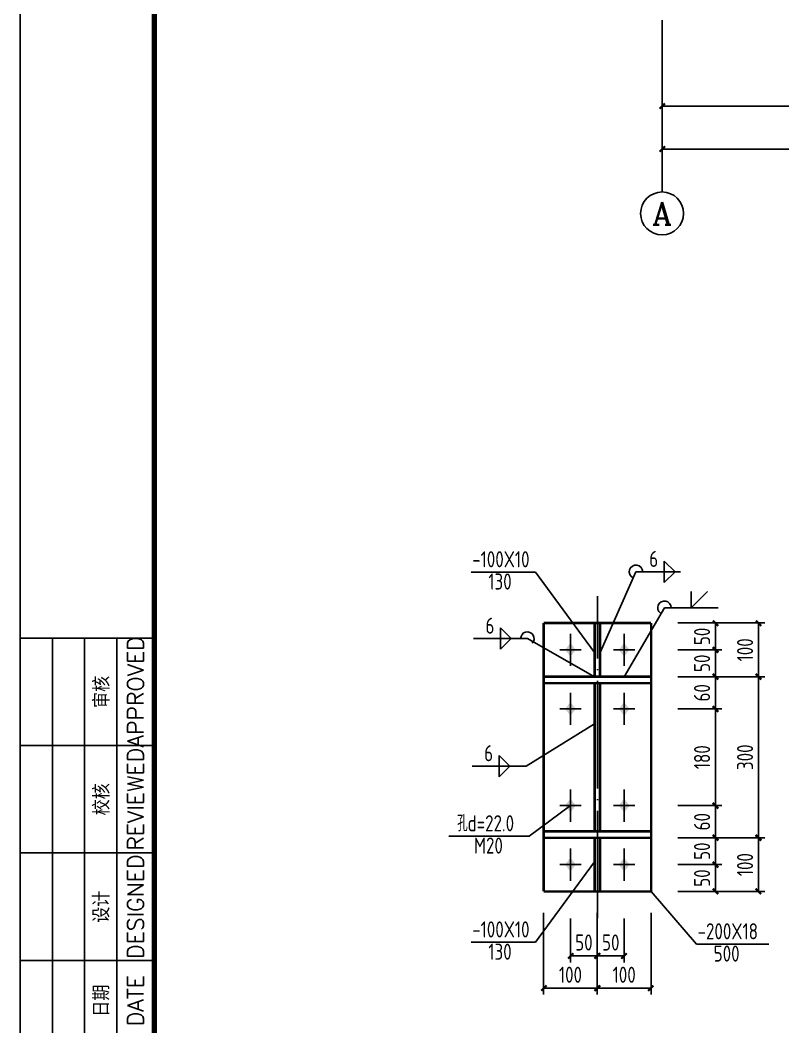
# Model space of a CAD drawing. Header units: millimetres. Extents: x 866561 to 876967, y 40200 to 44891.
# Drawn here: x 876106.5 to 876248.5, y 40325.8 to 40513.2 of the extents above; entities that cross this region are included whole.
import ezdxf
from ezdxf.enums import TextEntityAlignment as Align

# ---------------------------------------------------------------- set-up
doc = ezdxf.new("R2010")
doc.units = ezdxf.units.MM
doc.header["$LTSCALE"] = 1000
doc.header["$MEASUREMENT"] = 0
doc.linetypes.add('DOTE', pattern=[2.42, 2, -0.2, 0.02, -0.2])
for name, color, linetype in [('10', 7, 'Continuous'), ('1000', 2, 'Continuous'), ('AXIS', 3, 'Continuous'), ('AXIS_TEXT', 7, 'Continuous'), ('DIM', 7, 'Continuous'), ('DOTE', 1, 'DOTE'), ('尺寸标注', 7, 'Continuous'), ('焊缝标注', 3, 'Continuous'), ('螺栓孔标注', 253, 'Continuous'), ('钢板标注', 253, 'Continuous')]:
    doc.layers.add(name, color=color, linetype=linetype)
doc.styles.add('_TCH_AXIS', font='COMPLEX', dxfattribs={"bigfont": 'GBCBIG'})
doc.styles.add('COMPLEX', font='COMPLEX')
doc.styles.add('ECEC_TK', font='txt_l.shx', dxfattribs={"bigfont": 'hztxt_l.shx'})
doc.styles.add('GBHZ', font='gbenor.shx', dxfattribs={"width": 0.9, "bigfont": 'gbcbig.shx'})
doc.dimstyles.new('Y10', dxfattribs={"dimscale": 0, "dimtxt": 3, "dimasz": 0.01, "dimexe": 1.2, "dimexo": 1, "dimgap": 1, "dimtad": 1, "dimdec": 0, "dimlfac": 10, "dimzin": 0, "dimdsep": 46, "dimtxsty": 'GBHZ', "dimblk1": 'DX', "dimblk2": 'DX', "dimsah": 1, "dimcen": 0.09, "dimdle": 1, "dimadec": 0, "dimazin": 0, "dimtfac": 1, "dimtdec": 0, "dimtix": 1, "dimtmove": 2, "dimatfit": 3, "dimldrblk": 'DX', "dimfxl": 0, "dimtolj": 1, "dimtzin": 0, "dimarcsym": 0})
doc.dimstyles.new('Y50', dxfattribs={"dimscale": 0, "dimtxt": 3, "dimasz": 0.01, "dimexe": 1.2, "dimexo": 1, "dimgap": 1, "dimtad": 1, "dimdec": 0, "dimlfac": 50, "dimzin": 0, "dimdsep": 46, "dimtxsty": 'GBHZ', "dimblk1": 'DX', "dimblk2": 'DX', "dimsah": 1, "dimcen": 0.09, "dimdle": 1, "dimadec": 0, "dimazin": 0, "dimtfac": 1, "dimtdec": 0, "dimtix": 1, "dimtmove": 2, "dimatfit": 3, "dimldrblk": 'DX', "dimfxl": 0, "dimtolj": 1, "dimtzin": 0, "dimarcsym": 0})

# ---------------------------------------------------------------- blocks, each defined once
blk = doc.blocks.new('DX')
at = {"color": 0, "linetype": 'ByBlock', "const_width": 40}
blk.add_lwpolyline([(-54, -51), (46, 49)], dxfattribs=at)
blk = doc.blocks.new('*D606')
at = {"layer": 'Defpoints', "color": 0, "linetype": 'ByBlock'}
for p in [(876228.26, 40400.97, -3), (876227.95, 40395.97, -3), (876235.95, 40395.97)]:
    blk.add_point(p, dxfattribs=at)
at = {"layer": 'DIM', "color": 0, "linetype": 'ByBlock', "lineweight": -2}
for p, q in [((876229.26, 40400.97), (876237.15, 40400.97)), ((876235.95, 40400.96), (876235.95, 40395.98)), ((876228.95, 40395.97), (876237.15, 40395.97))]:
    blk.add_line(p, q, dxfattribs=at)
at = {"layer": 'DIM', "color": 0, "linetype": 'ByBlock', "lineweight": -2, "xscale": 0.01, "yscale": 0.01, "zscale": 0.01}
for p, rotation in [((876235.95, 40400.97), 90), ((876235.95, 40395.97), 270)]:
    blk.add_blockref('DX', p, dxfattribs=dict(at, rotation=rotation))
at = {"layer": 'DIM', "color": 0, "linetype": 'ByBlock', "insert": (876233.45, 40398.47), "char_height": 3, "attachment_point": 5, "rotation": 90, "style": 'GBHZ'}
blk.add_mtext('\\A1;50', dxfattribs=at)
blk = doc.blocks.new('*D607')
at = {"layer": 'Defpoints', "color": 0, "linetype": 'ByBlock'}
for p in [(876227.95, 40395.97, -3), (876227.95, 40390.97, -3), (876235.95, 40390.97)]:
    blk.add_point(p, dxfattribs=at)
at = {"layer": 'DIM', "color": 0, "linetype": 'ByBlock', "lineweight": -2}
for p, q in [((876228.95, 40395.97), (876237.15, 40395.97)), ((876235.95, 40395.96), (876235.95, 40390.98)), ((876228.95, 40390.97), (876237.15, 40390.97))]:
    blk.add_line(p, q, dxfattribs=at)
at = {"layer": 'DIM', "color": 0, "linetype": 'ByBlock', "lineweight": -2, "xscale": 0.01, "yscale": 0.01, "zscale": 0.01}
for p, rotation in [((876235.95, 40395.97), 90), ((876235.95, 40390.97), 270)]:
    blk.add_blockref('DX', p, dxfattribs=dict(at, rotation=rotation))
at = {"layer": 'DIM', "color": 0, "linetype": 'ByBlock', "insert": (876233.45, 40393.47), "char_height": 3, "attachment_point": 5, "rotation": 90, "style": 'GBHZ'}
blk.add_mtext('\\A1;50', dxfattribs=at)
blk = doc.blocks.new('*D608')
at = {"layer": 'Defpoints', "color": 0, "linetype": 'ByBlock'}
for p in [(876227.95, 40390.97, -3), (876227.95, 40384.97), (876235.95, 40384.97)]:
    blk.add_point(p, dxfattribs=at)
at = {"layer": 'DIM', "color": 0, "linetype": 'ByBlock', "lineweight": -2}
for p, q in [((876228.95, 40390.97), (876237.15, 40390.97)), ((876235.95, 40390.96), (876235.95, 40384.98)), ((876228.95, 40384.97), (876237.15, 40384.97))]:
    blk.add_line(p, q, dxfattribs=at)
at = {"layer": 'DIM', "color": 0, "linetype": 'ByBlock', "lineweight": -2, "xscale": 0.01, "yscale": 0.01, "zscale": 0.01}
for p, rotation in [((876235.95, 40390.97), 90), ((876235.95, 40384.97), 270)]:
    blk.add_blockref('DX', p, dxfattribs=dict(at, rotation=rotation))
at = {"layer": 'DIM', "color": 0, "linetype": 'ByBlock', "insert": (876233.45, 40387.97), "char_height": 3, "attachment_point": 5, "rotation": 90, "style": 'GBHZ'}
blk.add_mtext('\\A1;60', dxfattribs=at)
blk = doc.blocks.new('*D609')
at = {"layer": 'Defpoints', "color": 0, "linetype": 'ByBlock'}
for p in [(876227.95, 40366.97, -3), (876227.95, 40360.97, -3), (876235.95, 40360.97)]:
    blk.add_point(p, dxfattribs=at)
at = {"layer": 'DIM', "color": 0, "linetype": 'ByBlock', "lineweight": -2}
for p, q in [((876228.95, 40366.97), (876237.15, 40366.97)), ((876235.95, 40366.96), (876235.95, 40360.98)), ((876228.95, 40360.97), (876237.15, 40360.97))]:
    blk.add_line(p, q, dxfattribs=at)
at = {"layer": 'DIM', "color": 0, "linetype": 'ByBlock', "lineweight": -2, "xscale": 0.01, "yscale": 0.01, "zscale": 0.01}
for p, rotation in [((876235.95, 40366.97), 90), ((876235.95, 40360.97), 270)]:
    blk.add_blockref('DX', p, dxfattribs=dict(at, rotation=rotation))
at = {"layer": 'DIM', "color": 0, "linetype": 'ByBlock', "insert": (876233.45, 40363.97), "char_height": 3, "attachment_point": 5, "rotation": 90, "style": 'GBHZ'}
blk.add_mtext('\\A1;60', dxfattribs=at)
blk = doc.blocks.new('*D610')
at = {"layer": 'Defpoints', "color": 0, "linetype": 'ByBlock'}
for p in [(876227.95, 40360.97, -3), (876227.95, 40355.97, -3), (876235.95, 40355.97)]:
    blk.add_point(p, dxfattribs=at)
at = {"layer": 'DIM', "color": 0, "linetype": 'ByBlock', "lineweight": -2}
for p, q in [((876228.95, 40360.97), (876237.15, 40360.97)), ((876235.95, 40360.96), (876235.95, 40355.98)), ((876228.95, 40355.97), (876237.15, 40355.97))]:
    blk.add_line(p, q, dxfattribs=at)
at = {"layer": 'DIM', "color": 0, "linetype": 'ByBlock', "lineweight": -2, "xscale": 0.01, "yscale": 0.01, "zscale": 0.01}
for p, rotation in [((876235.95, 40360.97), 90), ((876235.95, 40355.97), 270)]:
    blk.add_blockref('DX', p, dxfattribs=dict(at, rotation=rotation))
at = {"layer": 'DIM', "color": 0, "linetype": 'ByBlock', "insert": (876233.45, 40358.47), "char_height": 3, "attachment_point": 5, "rotation": 90, "style": 'GBHZ'}
blk.add_mtext('\\A1;50', dxfattribs=at)
blk = doc.blocks.new('*D611')
at = {"layer": 'Defpoints', "color": 0, "linetype": 'ByBlock'}
for p in [(876227.95, 40355.97, -3), (876227.95, 40350.97, -3), (876235.95, 40350.97)]:
    blk.add_point(p, dxfattribs=at)
at = {"layer": 'DIM', "color": 0, "linetype": 'ByBlock', "lineweight": -2}
for p, q in [((876228.95, 40355.97), (876237.15, 40355.97)), ((876235.95, 40355.96), (876235.95, 40350.98)), ((876228.95, 40350.97), (876237.15, 40350.97))]:
    blk.add_line(p, q, dxfattribs=at)
at = {"layer": 'DIM', "color": 0, "linetype": 'ByBlock', "lineweight": -2, "xscale": 0.01, "yscale": 0.01, "zscale": 0.01}
for p, rotation in [((876235.95, 40355.97), 90), ((876235.95, 40350.97), 270)]:
    blk.add_blockref('DX', p, dxfattribs=dict(at, rotation=rotation))
at = {"layer": 'DIM', "color": 0, "linetype": 'ByBlock', "insert": (876233.45, 40353.47), "char_height": 3, "attachment_point": 5, "rotation": 90, "style": 'GBHZ'}
blk.add_mtext('\\A1;50', dxfattribs=at)
blk = doc.blocks.new('*D612')
at = {"layer": 'Defpoints', "color": 0, "linetype": 'ByBlock'}
for p in [(876208.95, 40346.97, -3), (876213.95, 40346.97, -3), (876213.95, 40338.97)]:
    blk.add_point(p, dxfattribs=at)
at = {"layer": 'DIM', "color": 0, "linetype": 'ByBlock', "lineweight": -2}
for p, q in [((876208.95, 40345.97), (876208.95, 40337.77)), ((876213.95, 40345.97), (876213.95, 40337.77)), ((876208.96, 40338.97), (876213.94, 40338.97))]:
    blk.add_line(p, q, dxfattribs=at)
at = {"layer": 'DIM', "color": 0, "linetype": 'ByBlock', "lineweight": -2, "xscale": 0.01, "yscale": 0.01, "zscale": 0.01, "rotation": 180}
blk.add_blockref('DX', (876208.95, 40338.97), dxfattribs=at)
at = {"layer": 'DIM', "color": 0, "linetype": 'ByBlock', "lineweight": -2, "xscale": 0.01, "yscale": 0.01, "zscale": 0.01}
blk.add_blockref('DX', (876213.95, 40338.97), dxfattribs=at)
at = {"layer": 'DIM', "color": 0, "linetype": 'ByBlock', "insert": (876211.45, 40341.47), "char_height": 3, "attachment_point": 5, "style": 'GBHZ'}
blk.add_mtext('\\A1;50', dxfattribs=at)
blk = doc.blocks.new('*D613')
at = {"layer": 'Defpoints', "color": 0, "linetype": 'ByBlock'}
for p in [(876213.95, 40346.97, -3), (876218.95, 40346.97, -3), (876218.95, 40338.97)]:
    blk.add_point(p, dxfattribs=at)
at = {"layer": 'DIM', "color": 0, "linetype": 'ByBlock', "lineweight": -2}
for p, q in [((876213.95, 40345.97), (876213.95, 40337.77)), ((876218.95, 40345.97), (876218.95, 40337.77)), ((876213.96, 40338.97), (876218.94, 40338.97))]:
    blk.add_line(p, q, dxfattribs=at)
at = {"layer": 'DIM', "color": 0, "linetype": 'ByBlock', "lineweight": -2, "xscale": 0.01, "yscale": 0.01, "zscale": 0.01, "rotation": 180}
blk.add_blockref('DX', (876213.95, 40338.97), dxfattribs=at)
at = {"layer": 'DIM', "color": 0, "linetype": 'ByBlock', "lineweight": -2, "xscale": 0.01, "yscale": 0.01, "zscale": 0.01}
blk.add_blockref('DX', (876218.95, 40338.97), dxfattribs=at)
at = {"layer": 'DIM', "color": 0, "linetype": 'ByBlock', "insert": (876216.45, 40341.47), "char_height": 3, "attachment_point": 5, "style": 'GBHZ'}
blk.add_mtext('\\A1;50', dxfattribs=at)
blk = doc.blocks.new('*D614')
at = {"layer": 'Defpoints', "color": 0, "linetype": 'ByBlock'}
for p in [(876203.95, 40347.97, -3), (876213.95, 40347.97, -3), (876213.95, 40332.97)]:
    blk.add_point(p, dxfattribs=at)
at = {"layer": 'DIM', "color": 0, "linetype": 'ByBlock', "lineweight": -2}
for p, q in [((876203.95, 40346.97), (876203.95, 40331.77)), ((876213.95, 40346.97), (876213.95, 40331.77)), ((876203.96, 40332.97), (876213.94, 40332.97))]:
    blk.add_line(p, q, dxfattribs=at)
at = {"layer": 'DIM', "color": 0, "linetype": 'ByBlock', "lineweight": -2, "xscale": 0.01, "yscale": 0.01, "zscale": 0.01, "rotation": 180}
blk.add_blockref('DX', (876203.95, 40332.97), dxfattribs=at)
at = {"layer": 'DIM', "color": 0, "linetype": 'ByBlock', "lineweight": -2, "xscale": 0.01, "yscale": 0.01, "zscale": 0.01}
blk.add_blockref('DX', (876213.95, 40332.97), dxfattribs=at)
at = {"layer": 'DIM', "color": 0, "linetype": 'ByBlock', "insert": (876208.95, 40335.47), "char_height": 3, "attachment_point": 5, "style": 'GBHZ'}
blk.add_mtext('\\A1;100', dxfattribs=at)
blk = doc.blocks.new('*D615')
at = {"layer": 'Defpoints', "color": 0, "linetype": 'ByBlock'}
for p in [(876213.95, 40347.97, -3), (876223.95, 40347.97, -3), (876223.95, 40332.97)]:
    blk.add_point(p, dxfattribs=at)
at = {"layer": 'DIM', "color": 0, "linetype": 'ByBlock', "lineweight": -2}
for p, q in [((876213.95, 40346.97), (876213.95, 40331.77)), ((876223.95, 40346.97), (876223.95, 40331.77)), ((876213.96, 40332.97), (876223.94, 40332.97))]:
    blk.add_line(p, q, dxfattribs=at)
at = {"layer": 'DIM', "color": 0, "linetype": 'ByBlock', "lineweight": -2, "xscale": 0.01, "yscale": 0.01, "zscale": 0.01, "rotation": 180}
blk.add_blockref('DX', (876213.95, 40332.97), dxfattribs=at)
at = {"layer": 'DIM', "color": 0, "linetype": 'ByBlock', "lineweight": -2, "xscale": 0.01, "yscale": 0.01, "zscale": 0.01}
blk.add_blockref('DX', (876223.95, 40332.97), dxfattribs=at)
at = {"layer": 'DIM', "color": 0, "linetype": 'ByBlock', "insert": (876218.95, 40335.47), "char_height": 3, "attachment_point": 5, "style": 'GBHZ'}
blk.add_mtext('\\A1;100', dxfattribs=at)
blk = doc.blocks.new('*D616')
at = {"layer": 'Defpoints', "color": 0, "linetype": 'ByBlock'}
for p in [(876235.95, 40390.97, -3), (876227.95, 40360.97, -3), (876243.95, 40360.97)]:
    blk.add_point(p, dxfattribs=at)
at = {"layer": 'DIM', "color": 0, "linetype": 'ByBlock', "lineweight": -2}
for p, q in [((876236.95, 40390.97), (876245.15, 40390.97)), ((876243.95, 40390.96), (876243.95, 40360.98)), ((876228.95, 40360.97), (876245.15, 40360.97))]:
    blk.add_line(p, q, dxfattribs=at)
at = {"layer": 'DIM', "color": 0, "linetype": 'ByBlock', "lineweight": -2, "xscale": 0.01, "yscale": 0.01, "zscale": 0.01}
for p, rotation in [((876243.95, 40390.97), 90), ((876243.95, 40360.97), 270)]:
    blk.add_blockref('DX', p, dxfattribs=dict(at, rotation=rotation))
at = {"layer": 'DIM', "color": 0, "linetype": 'ByBlock', "insert": (876241.45, 40375.97), "char_height": 3, "attachment_point": 5, "rotation": 90, "style": 'GBHZ'}
blk.add_mtext('\\A1;300', dxfattribs=at)
blk = doc.blocks.new('*D617')
at = {"layer": 'Defpoints', "color": 0, "linetype": 'ByBlock'}
for p in [(876228.95, 40360.97), (876229.95, 40350.97), (876243.95, 40350.97)]:
    blk.add_point(p, dxfattribs=at)
at = {"layer": 'DIM', "color": 0, "linetype": 'ByBlock', "lineweight": -2}
for p, q in [((876229.95, 40360.97), (876245.15, 40360.97)), ((876243.95, 40360.96), (876243.95, 40350.98)), ((876230.95, 40350.97), (876245.15, 40350.97))]:
    blk.add_line(p, q, dxfattribs=at)
at = {"layer": 'DIM', "color": 0, "linetype": 'ByBlock', "lineweight": -2, "xscale": 0.01, "yscale": 0.01, "zscale": 0.01}
for p, rotation in [((876243.95, 40360.97), 90), ((876243.95, 40350.97), 270)]:
    blk.add_blockref('DX', p, dxfattribs=dict(at, rotation=rotation))
at = {"layer": 'DIM', "color": 0, "linetype": 'ByBlock', "insert": (876241.45, 40355.97), "char_height": 3, "attachment_point": 5, "rotation": 90, "style": 'GBHZ'}
blk.add_mtext('\\A1;100', dxfattribs=at)
blk = doc.blocks.new('*D618')
at = {"layer": 'Defpoints', "color": 0, "linetype": 'ByBlock'}
for p in [(876227.95, 40400.97, -3), (876243.95, 40400.97), (876228.95, 40390.97)]:
    blk.add_point(p, dxfattribs=at)
at = {"layer": 'DIM', "color": 0, "linetype": 'ByBlock', "lineweight": -2}
for p, q in [((876228.95, 40400.97), (876245.15, 40400.97)), ((876243.95, 40390.98), (876243.95, 40400.96)), ((876229.95, 40390.97), (876245.15, 40390.97))]:
    blk.add_line(p, q, dxfattribs=at)
at = {"layer": 'DIM', "color": 0, "linetype": 'ByBlock', "lineweight": -2, "xscale": 0.01, "yscale": 0.01, "zscale": 0.01}
for p, rotation in [((876243.95, 40400.97), 90), ((876243.95, 40390.97), 270)]:
    blk.add_blockref('DX', p, dxfattribs=dict(at, rotation=rotation))
at = {"layer": 'DIM', "color": 0, "linetype": 'ByBlock', "insert": (876241.45, 40395.97), "char_height": 3, "attachment_point": 5, "rotation": 90, "style": 'GBHZ'}
blk.add_mtext('\\A1;100', dxfattribs=at)
blk = doc.blocks.new('*D619')
at = {"layer": 'Defpoints', "color": 0, "linetype": 'ByBlock'}
for p in [(876227.95, 40384.97), (876235.95, 40384.97), (876227.95, 40366.97)]:
    blk.add_point(p, dxfattribs=at)
at = {"layer": 'DIM', "color": 0, "linetype": 'ByBlock', "lineweight": -2}
for p, q in [((876228.95, 40384.97), (876237.15, 40384.97)), ((876235.95, 40366.98), (876235.95, 40384.96)), ((876228.95, 40366.97), (876237.15, 40366.97))]:
    blk.add_line(p, q, dxfattribs=at)
at = {"layer": 'DIM', "color": 0, "linetype": 'ByBlock', "lineweight": -2, "xscale": 0.01, "yscale": 0.01, "zscale": 0.01}
for p, rotation in [((876235.95, 40384.97), 90), ((876235.95, 40366.97), 270)]:
    blk.add_blockref('DX', p, dxfattribs=dict(at, rotation=rotation))
at = {"layer": 'DIM', "color": 0, "linetype": 'ByBlock', "insert": (876233.45, 40375.97), "char_height": 3, "attachment_point": 5, "rotation": 90, "style": 'GBHZ'}
blk.add_mtext('\\A1;180', dxfattribs=at)
blk = doc.blocks.new('_AXISO')
blk.add_circle((0, 0), 0.5)
at = {"layer": 'AXIS_TEXT', "style": 'COMPLEX', "width": 1.041667}
blk.add_attdef('A', text='', height=0.56, dxfattribs=at).set_placement((-0.25, -0.28), (0.25, -0.28), align=Align.FIT)
blk = doc.blocks.new('*D806')
at = {"layer": 'Defpoints', "color": 0}
for p in [(876226, 40513.23), (876356, 40513.23), (876356, 40497.23)]:
    blk.add_point(p, dxfattribs=at)
at = {"layer": 'dim', "color": 0, "lineweight": -2}
for p, q in [((876226, 40512.23), (876226, 40496.03)), ((876356, 40512.23), (876356, 40496.03)), ((876226.01, 40497.23), (876355.99, 40497.23))]:
    blk.add_line(p, q, dxfattribs=at)
at = {"layer": 'dim', "color": 0, "lineweight": -2, "xscale": 0.01, "yscale": 0.01, "zscale": 0.01, "rotation": 180}
blk.add_blockref('DX', (876226, 40497.23), dxfattribs=at)
at = {"layer": 'dim', "color": 0, "lineweight": -2, "xscale": 0.01, "yscale": 0.01, "zscale": 0.01}
blk.add_blockref('DX', (876356, 40497.23), dxfattribs=at)
at = {"layer": 'dim', "color": 0, "insert": (876291, 40499.73), "char_height": 3, "attachment_point": 5, "style": 'GBHZ'}
blk.add_mtext('\\A1;6500', dxfattribs=at)
blk = doc.blocks.new('*D808')
at = {"layer": 'Defpoints', "color": 0}
for p in [(876226, 40513.23), (876626, 40513.23), (876226, 40489.23)]:
    blk.add_point(p, dxfattribs=at)
at = {"layer": 'dim', "color": 0, "lineweight": -2}
for p, q in [((876226, 40512.23), (876226, 40488.03)), ((876626, 40512.23), (876626, 40488.03)), ((876625.99, 40489.23), (876226.01, 40489.23))]:
    blk.add_line(p, q, dxfattribs=at)
at = {"layer": 'dim', "color": 0, "lineweight": -2, "xscale": 0.01, "yscale": 0.01, "zscale": 0.01, "rotation": 180}
blk.add_blockref('DX', (876226, 40489.23), dxfattribs=at)
at = {"layer": 'dim', "color": 0, "lineweight": -2, "xscale": 0.01, "yscale": 0.01, "zscale": 0.01}
blk.add_blockref('DX', (876626, 40489.23), dxfattribs=at)
at = {"layer": 'dim', "color": 0, "insert": (876426, 40491.73), "char_height": 3, "attachment_point": 5, "style": 'GBHZ'}
blk.add_mtext('\\A1;20000', dxfattribs=at)

msp = doc.modelspace()

# ---------------------------------------------------------------- linework, layer by layer
for p, q in [((876106.481, 40208.139), (876106.481, 40802.139)), ((876106.481, 40802.139), (876106.481, 40208.139)), ((876112.481, 40218.139), (876112.481, 40398.139)), ((876118.481, 40218.139), (876118.481, 40398.139)), ((876124.481, 40218.139), (876124.481, 40398.139)), ((876106.481, 40378.139), (876131.481, 40378.139)), ((876106.481, 40358.139), (876131.481, 40358.139)), ((876106.481, 40338.139), (876131.481, 40338.139))]:
    msp.add_line(p, q)
at = {"color": 0, "const_width": 1}
msp.add_lwpolyline([(876937.481, 40218.139), (876131.481, 40218.139), (876131.481, 40792.139), (876937.481, 40792.139)], close=True, dxfattribs=at)
msp.add_lwpolyline([(876106.481, 40398.139), (876106.481, 40218.139), (876131.481, 40218.139), (876131.481, 40398.139)], close=True)
at = {"layer": '10', "color": 253}
for p, q in [((876208.951, 40398.973, -3), (876208.951, 40392.973, -3)), ((876218.951, 40398.973, -3), (876218.951, 40392.973, -3)), ((876210.951, 40395.973, -3), (876206.951, 40395.973, -3)), ((876220.951, 40395.973, -3), (876216.951, 40395.973, -3)), ((876208.951, 40387.973, -3), (876208.951, 40381.973, -3)), ((876218.951, 40387.973, -3), (876218.951, 40381.973, -3)), ((876210.951, 40384.973, -3), (876206.951, 40384.973, -3)), ((876220.951, 40384.973, -3), (876216.951, 40384.973, -3)), ((876208.951, 40369.972, -3), (876208.951, 40363.972, -3)), ((876218.951, 40369.972, -3), (876218.951, 40363.972, -3)), ((876210.951, 40366.972, -3), (876206.951, 40366.972, -3)), ((876220.951, 40366.972, -3), (876216.951, 40366.972, -3)), ((876208.951, 40358.972, -3), (876208.951, 40352.972, -3)), ((876218.951, 40358.972, -3), (876218.951, 40352.972, -3)), ((876210.951, 40355.972, -3), (876206.951, 40355.972, -3)), ((876220.951, 40355.972, -3), (876216.951, 40355.972, -3))]:
    msp.add_line(p, q, dxfattribs=at)
at = {"layer": '10'}
for points in [[(876208.951, 40397.273, -3), (876207.951, 40395.973, -3), (876209.951, 40395.973, -3), (876208.951, 40394.673, -3)], [(876218.951, 40397.273, -3), (876217.951, 40395.973, -3), (876219.951, 40395.973, -3), (876218.951, 40394.673, -3)], [(876208.951, 40386.273, -3), (876207.951, 40384.973, -3), (876209.951, 40384.973, -3), (876208.951, 40383.673, -3)], [(876218.951, 40386.273, -3), (876217.951, 40384.973, -3), (876219.951, 40384.973, -3), (876218.951, 40383.673, -3)], [(876208.951, 40368.272, -3), (876207.951, 40366.972, -3), (876209.951, 40366.972, -3), (876208.951, 40365.672, -3)], [(876218.951, 40368.272, -3), (876217.951, 40366.972, -3), (876219.951, 40366.972, -3), (876218.951, 40365.672, -3)], [(876208.951, 40357.272, -3), (876207.951, 40355.972, -3), (876209.951, 40355.972, -3), (876208.951, 40354.672, -3)], [(876218.951, 40357.272, -3), (876217.951, 40355.972, -3), (876219.951, 40355.972, -3), (876218.951, 40354.672, -3)]]:
    msp.add_solid(points, dxfattribs=at)
at = {"layer": '1000', "const_width": 0.45, "elevation": -3}
for points in [[(876223.951, 40400.972), (876203.951, 40400.972)], [(876203.951, 40400.972), (876203.951, 40350.972)], [(876213.451, 40400.972), (876213.451, 40390.973)], [(876214.451, 40390.973), (876214.451, 40400.972)], [(876223.951, 40350.972), (876223.951, 40400.972)], [(876213.451, 40350.973), (876213.451, 40360.972)], [(876214.451, 40360.972), (876214.451, 40350.973)], [(876203.951, 40350.972), (876223.951, 40350.972)]]:
    msp.add_lwpolyline(points, dxfattribs=at)
at = {"layer": 'AXIS', "color": 0}
msp.add_line((876226.003, 40513.228), (876226.003, 40481.228), dxfattribs=at)
at = {"layer": 'DOTE', "linetype": 'DOTE', "ltscale": 0.01}
msp.add_line((876213.951, 40345.972, -3), (876213.951, 40405.972, -3), dxfattribs=at)
at = {"layer": '尺寸标注', "color": 3, "const_width": 0.45, "elevation": -3}
for points in [[(876223.951, 40390.973), (876203.951, 40390.973)], [(876203.951, 40389.773), (876223.951, 40389.773)], [(876213.451, 40362.172), (876213.451, 40389.773)], [(876214.451, 40362.172), (876214.451, 40389.773)], [(876223.951, 40362.172), (876203.951, 40362.172)], [(876203.951, 40360.972), (876223.951, 40360.972)]]:
    msp.add_lwpolyline(points, dxfattribs=at)
at = {"layer": '焊缝标注'}
for p, q in [((876226.412, 40412.494, -3), (876228.412, 40410.494, -3)), ((876226.412, 40410.494, -3), (876226.412, 40412.494, -3)), ((876214.451, 40395.473, -3), (876221.146, 40410.494, -3)), ((876221.146, 40410.494, -3), (876229.412, 40410.494, -3)), ((876226.412, 40408.494, -3), (876228.412, 40410.494, -3)), ((876226.412, 40410.494, -3), (876226.412, 40408.494, -3)), ((876231.44, 40403.819, -3), (876231.44, 40406.819, -3)), ((876231.44, 40403.819, -3), (876234.44, 40406.819, -3)), ((876218.951, 40390.973, -3), (876226.44, 40403.819, -3)), ((876226.44, 40403.819, -3), (876236.44, 40403.819, -3)), ((876197.924, 40398.073, -3), (876195.924, 40400.073, -3)), ((876195.924, 40398.073, -3), (876195.924, 40400.073, -3)), ((876200.924, 40398.073, -3), (876190.924, 40398.073, -3)), ((876197.924, 40398.073, -3), (876195.924, 40396.073, -3)), ((876195.924, 40398.073, -3), (876195.924, 40396.073, -3)), ((876213.451, 40390.973, -3), (876200.924, 40398.073, -3)), ((876213.451, 40382.181, -3), (876200.674, 40374.322, -3)), ((876197.674, 40374.322, -3), (876195.674, 40376.322, -3)), ((876195.674, 40374.322, -3), (876195.674, 40376.322, -3)), ((876200.674, 40374.322, -3), (876190.674, 40374.322, -3)), ((876197.674, 40374.322, -3), (876195.674, 40372.322, -3)), ((876195.674, 40374.322, -3), (876195.674, 40372.322, -3))]:
    msp.add_line(p, q, dxfattribs=at)
for centre, start, end in [((876221.146, 40410.494, -3), 0, 245.25041), ((876226.44, 40403.819, -3), 0, 235.48873), ((876200.924, 40398.073, -3), 314.93155, 180.00001)]:
    msp.add_arc(centre, 1.25, start, end, dxfattribs=at)
at = {"layer": '螺栓孔标注'}
for p, q in [((876208.951, 40366.972, -3), (876201.275, 40361.27, -3)), ((876201.275, 40361.27, -3), (876186.275, 40361.27, -3))]:
    msp.add_line(p, q, dxfattribs=at)
at = {"layer": '螺栓孔标注', "const_width": 0.1, "elevation": -3}
msp.add_lwpolyline([(876209.001, 40366.972, 1), (876208.901, 40366.972, 1), (876209.001, 40366.972, 1)], format="xyb", close=True, dxfattribs=at)
at = {"layer": '钢板标注'}
for p, q in [((876202.457, 40410.434, -3), (876190.457, 40410.434, -3)), ((876213.451, 40395.473, -3), (876202.457, 40410.434, -3)), ((876213.451, 40356.472, -3), (876202.457, 40341.512, -3)), ((876223.951, 40350.972, -3), (876232.413, 40341.157, -3)), ((876202.457, 40341.512, -3), (876190.457, 40341.512, -3)), ((876232.413, 40341.157, -3), (876245.91, 40341.157, -3))]:
    msp.add_line(p, q, dxfattribs=at)
at = {"layer": '钢板标注', "const_width": 0.1, "elevation": -3}
for points in [[(876213.501, 40395.473, 1), (876213.401, 40395.473, 1), (876213.501, 40395.473, 1)], [(876213.501, 40356.472, -1), (876213.401, 40356.472, -1), (876213.501, 40356.472, -1)], [(876224.001, 40350.972, 1), (876223.901, 40350.972, 1), (876224.001, 40350.972, 1)]]:
    msp.add_lwpolyline(points, format="xyb", close=True, dxfattribs=at)

# ---------------------------------------------------------------- block references
at = {"layer": 'AXIS', "color": 0}
ref = msp.add_blockref('_AXISO', (876226.003, 40477.228), dxfattribs=dict(at, xscale=-8, yscale=8, zscale=8))
ref.add_attrib('A', 'A', dxfattribs={"layer": 'AXIS_TEXT', "color": 0, "height": 4.252, "style": '_TCH_AXIS'}).set_placement((876224.181, 40475.102), (876227.825, 40475.102), align=Align.FIT)

# ---------------------------------------------------------------- texts
at = {"style": 'ECEC_TK'}
for s, p in [('APPROVED', (876127.981, 40388.139)), ('审核', (876121.481, 40388.139)), ('REVIEWED', (876127.981, 40368.139)), ('校核', (876121.481, 40368.139)), ('DESIGNED', (876127.981, 40348.139)), ('设计', (876121.481, 40348.139)), ('日期', (876121.481, 40330.639)), ('DATE', (876127.981, 40330.639))]:
    msp.add_text(s, height=3, rotation=90, dxfattribs=at).set_placement(p, align=Align.MIDDLE)
at = {"layer": '焊缝标注', "style": 'GBHZ', "width": 0.9}
for p in [(876223.612, 40411.395, -3), (876193.124, 40398.973, -3), (876192.874, 40375.222, -3)]:
    msp.add_text('6', height=3, dxfattribs=at).set_placement(p)
at = {"layer": '螺栓孔标注', "style": 'GBHZ', "width": 0.9}
for s, p in [('孔d=22.0', (876187.854, 40362.17, -3)), ('M20', (876190.975, 40358.02, -3))]:
    msp.add_text(s, height=3, dxfattribs=at).set_placement(p)
at = {"layer": '钢板标注', "style": 'GBHZ', "width": 0.9}
for s, p in [('-100X10', (876190.657, 40411.334, -3)), ('130', (876193.657, 40407.184, -3)), ('-100X10', (876190.657, 40342.412, -3)), ('-200X18', (876232.613, 40342.057, -3)), ('130', (876193.657, 40338.262, -3)), ('500', (876235.613, 40337.907, -3))]:
    msp.add_text(s, height=3, dxfattribs=at).set_placement(p)

# ---------------------------------------------------------------- dimensions: what is measured, and where the dimension line sits
at = {"layer": 'dim'}
for base, p1, p2, picture, middle in [((876356.003, 40497.228), (876226.003, 40513.228), (876356.003, 40513.228), '*D806', (876291.003, 40499.728)), ((876226.003, 40489.228), (876626.003, 40513.228), (876226.003, 40513.228), '*D808', (876426.003, 40491.728))]:
    dim = msp.add_linear_dim(base=base, p1=p1, p2=p2, dimstyle='Y50', override={"dimscale": 1}, dxfattribs=at)
    dim.commit()
    dim.dimension.update_dxf_attribs({"geometry": picture, "text_midpoint": middle})
at = {"layer": 'DIM', "color": 2, "linetype": 'ByBlock'}
for base, p1, p2, angle, picture, middle in [((876243.951, 40400.973), (876228.951, 40390.973), (876227.951, 40400.973, -3), 270, '*D618', (876241.451, 40395.973)), ((876235.951, 40395.973), (876228.256, 40400.972, -3), (876227.951, 40395.973, -3), 90, '*D606', (876233.451, 40398.473)), ((876235.951, 40390.973), (876227.951, 40395.973, -3), (876227.951, 40390.973, -3), 90, '*D607', (876233.451, 40393.473)), ((876235.951, 40384.973), (876227.951, 40390.973, -3), (876227.951, 40384.973), 90, '*D608', (876233.451, 40387.973)), ((876243.951, 40360.972), (876235.951, 40390.973, -3), (876227.951, 40360.972, -3), 90, '*D616', (876241.451, 40375.973)), ((876235.951, 40384.973), (876227.951, 40366.972), (876227.951, 40384.973), 270, '*D619', (876233.451, 40375.972)), ((876235.951, 40360.972), (876227.951, 40366.972, -3), (876227.951, 40360.972, -3), 90, '*D609', (876233.451, 40363.972)), ((876235.951, 40355.972), (876227.951, 40360.972, -3), (876227.951, 40355.972, -3), 90, '*D610', (876233.451, 40358.472)), ((876243.951, 40350.972), (876228.951, 40360.972), (876229.951, 40350.972), 90, '*D617', (876241.451, 40355.972)), ((876235.951, 40350.972), (876227.951, 40355.972, -3), (876227.951, 40350.972, -3), 90, '*D611', (876233.451, 40353.472))]:
    dim = msp.add_linear_dim(base=base, p1=p1, p2=p2, angle=angle, dimstyle='Y10', override={"dimscale": 1}, dxfattribs=at)
    dim.commit()
    dim.dimension.update_dxf_attribs({"geometry": picture, "text_midpoint": middle})
for base, p1, p2, picture, middle in [((876213.951, 40332.972), (876203.951, 40347.972, -3), (876213.951, 40347.972, -3), '*D614', (876208.951, 40335.472)), ((876213.951, 40338.972), (876208.951, 40346.972, -3), (876213.951, 40346.972, -3), '*D612', (876211.451, 40341.472)), ((876223.951, 40332.972), (876213.951, 40347.972, -3), (876223.951, 40347.972, -3), '*D615', (876218.951, 40335.472)), ((876218.951, 40338.972), (876213.951, 40346.972, -3), (876218.951, 40346.972, -3), '*D613', (876216.451, 40341.472))]:
    dim = msp.add_linear_dim(base=base, p1=p1, p2=p2, dimstyle='Y10', override={"dimscale": 1}, dxfattribs=at)
    dim.commit()
    dim.dimension.update_dxf_attribs({"geometry": picture, "text_midpoint": middle})

doc.saveas('drawing.dxf')
